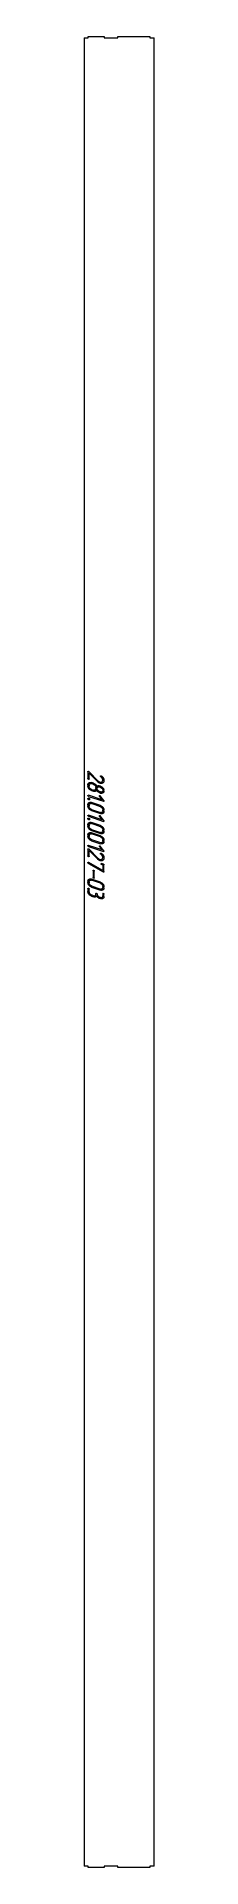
# Model space of a CAD drawing. Header units: millimetres. Extents: x 0 to 87, y -2 to 2277.
import ezdxf

# ---------------------------------------------------------------- set-up
doc = ezdxf.new("R2010")
doc.units = ezdxf.units.MM
doc.linetypes.add('K5LT_BASIC', pattern=[0])
doc.layers.add('Engraving', color=7, linetype='Continuous')

msp = doc.modelspace()

# ---------------------------------------------------------------- linework, layer by layer
at = {"color": 143, "linetype": 'K5LT_BASIC', "lineweight": 15, "true_color": 0x33acca}
for p, q in [((0, 2275.2), (0, 0)), ((0, 2275.2), (5, 2275.2)), ((5, 2275.2), (5, 2276.7)), ((5, 2276.7), (25, 2276.7)), ((25, 2276.7), (25, 2275.2)), ((25, 2275.2), (42.1, 2275.2)), ((42.1, 2275.2), (42.1, 2276.7)), ((42.1, 2276.7), (82.1, 2276.7)), ((82.1, 2276.7), (82.1, 2275.2)), ((82.1, 2275.2), (87.1, 2275.2)), ((87.1, 0), (87.1, 2275.2)), ((5, 0), (0, 0)), ((5, -1.5), (5, 0)), ((30, 0), (25, 0)), ((37.1, 0), (30, 0)), ((25, -1.5), (5, -1.5)), ((25, 0), (25, -1.5)), ((42.1, 0), (37.1, 0)), ((42.1, -1.5), (42.1, 0)), ((82.1, -1.5), (42.1, -1.5)), ((87.1, 0), (82.1, 0)), ((82.1, 0), (82.1, -1.5))]:
    msp.add_line(p, q, dxfattribs=at)
at = {"layer": 'Engraving', "color": 143, "linetype": 'K5LT_BASIC', "lineweight": 15, "true_color": 0x33acca}
for p, q in [((4.9, 1362), (4.9, 1353.5)), ((4.9, 1345.7), (4.9, 1344.3)), ((17.8, 1350.4), (6, 1362.2)), ((6.3, 1353), (6.3, 1360.1)), ((6.3, 1360.1), (17, 1349.4)), ((6.3, 1345.2), (6.3, 1343.8)), ((12, 1347.6), (9.2, 1348.5)), ((12, 1346.1), (9.2, 1347.1)), ((18.4, 1349.9), (17.8, 1350.4)), ((18.9, 1349.5), (18.4, 1349.9)), ((20.6, 1343.9), (19.1, 1344.4)), ((21.4, 1356.8), (21.2, 1356.9)), ((22.4, 1327.1), (5.6, 1332.8)), ((5.6, 1331.3), (24.1, 1325.1)), ((9.2, 1340), (12, 1339)), ((9.2, 1338.6), (12, 1337.6)), ((20.5, 1319.8), (9.2, 1323.7)), ((20.5, 1318.4), (9.2, 1322.2)), ((14.8, 1340.9), (14.8, 1342.3)), ((20.6, 1342.5), (19.1, 1343)), ((19.1, 1337.3), (20.6, 1336.8)), ((19.1, 1335.9), (20.6, 1335.4)), ((19.3, 1331.2), (22.4, 1327.1)), ((24.6, 1326.1), (20.3, 1331.8)), ((20.6, 1335.4), (21, 1335.3)), ((21, 1335.3), (21.4, 1335.2)), ((21.4, 1335.2), (22.2, 1335.1)), ((24.7, 1339.2), (24.5, 1340)), ((24.8, 1338.7), (24.7, 1339.2)), ((24.8, 1338.3), (24.8, 1338.7)), ((4.9, 1320.8), (4.9, 1319.4)), ((22.4, 1302.2), (5.6, 1307.9)), ((5.6, 1306.5), (24.1, 1300.2)), ((6.3, 1320.4), (6.3, 1318.9)), ((9.2, 1315.1), (20.5, 1311.3)), ((9.2, 1313.7), (20.5, 1309.8)), ((20.5, 1294.9), (9.2, 1298.8)), ((19.3, 1306.3), (22.4, 1302.2)), ((24.6, 1301.2), (20.3, 1306.9)), ((23.4, 1313.1), (23.4, 1314.6)), ((24.8, 1312.7), (24.8, 1314.1)), ((4.9, 1296), (4.9, 1294.5)), ((4.9, 1283.3), (4.9, 1281.8)), ((6.3, 1295.5), (6.3, 1294.1)), ((6.3, 1282.8), (6.3, 1281.4)), ((20.5, 1293.5), (9.2, 1297.4)), ((9.2, 1290.2), (20.5, 1286.4)), ((9.2, 1288.8), (20.5, 1285)), ((20.5, 1282.2), (9.2, 1286.1)), ((20.5, 1280.8), (9.2, 1284.7)), ((9.2, 1277.5), (20.5, 1273.7)), ((9.2, 1276.1), (20.5, 1272.3)), ((23.4, 1288.3), (23.4, 1289.7)), ((23.4, 1275.6), (23.4, 1277)), ((24.8, 1287.8), (24.8, 1289.2)), ((24.8, 1275.1), (24.8, 1276.5)), ((4.9, 1265.7), (4.9, 1257.2)), ((22.4, 1264.6), (5.6, 1270.3)), ((5.6, 1268.9), (24.1, 1262.6)), ((17.8, 1254.1), (6, 1265.9)), ((6.3, 1263.8), (17, 1253.1)), ((6.3, 1256.7), (6.3, 1263.8)), ((18.4, 1253.6), (17.8, 1254.1)), ((18.9, 1253.2), (18.4, 1253.6)), ((19.3, 1268.7), (22.4, 1264.6)), ((24.6, 1263.7), (20.3, 1269.4)), ((21.4, 1260.5), (21.2, 1260.6)), ((4.9, 1248.7), (5, 1248.2)), ((5.5, 1247.8), (23.9, 1237.3)), ((5.8, 1249.1), (5.6, 1249.2)), ((23.4, 1239), (5.8, 1249.1)), ((11.3, 1238.8), (11.3, 1230.3)), ((12.7, 1229.8), (12.7, 1238.3)), ((24.1, 1247.1), (22, 1247.9)), ((22, 1246.4), (23.4, 1246)), ((23.4, 1246), (23.4, 1239)), ((23.9, 1237.3), (24.1, 1237.2)), ((24.8, 1237.7), (24.8, 1246.2)), ((4.9, 1225.6), (4.9, 1224.2)), ((4.9, 1216.4), (4.9, 1212.9)), ((6.3, 1225.1), (6.3, 1223.7)), ((6.3, 1212.4), (6.3, 1216)), ((20.5, 1224.5), (9.2, 1228.4)), ((20.5, 1223.1), (9.2, 1227)), ((9.2, 1219.9), (20.5, 1216)), ((9.2, 1218.4), (20.5, 1214.6)), ((12, 1207.6), (9.2, 1208.6)), ((14.8, 1210.2), (14.8, 1209.5)), ((23.4, 1217.9), (23.4, 1219.3)), ((23.4, 1210.2), (23.4, 1207.3)), ((24.8, 1217.4), (24.8, 1218.8)), ((24.8, 1206.8), (24.8, 1209.7)), ((9.2, 1207.2), (12, 1206.2)), ((18.1, 1205), (18.4, 1204.8)), ((18.4, 1204.8), (18.6, 1204.7)), ((18.6, 1204.7), (19.1, 1204.5)), ((20.5, 1205.5), (19.1, 1205.9)), ((19.1, 1204.5), (20.5, 1204))]:
    msp.add_line(p, q, dxfattribs=at)
for points in [[(4.9, 1362), (4.9, 1362.2), (5.1, 1362.4)], [(5.1, 1352.9), (4.9, 1353.1), (4.9, 1353.5)], [(4.9, 1345.7), (4.9, 1347.3), (6.1, 1348.2)], [(6.1, 1340.8), (4.9, 1342.5), (4.9, 1344.3)], [(5.1, 1362.4), (5.4, 1362.5), (5.7, 1362.4)], [(5.6, 1352.5), (5.4, 1352.6), (5.1, 1352.9)], [(6.1, 1352.6), (5.9, 1352.4), (5.6, 1352.5)], [(5.7, 1362.4), (5.9, 1362.3), (6, 1362.2)], [(6.3, 1353), (6.3, 1352.7), (6.1, 1352.6)], [(6.1, 1348.2), (7.4, 1349.1), (9.2, 1348.5)], [(6.3, 1345.2), (6.3, 1346.4), (7.2, 1346.9)], [(7.2, 1346.9), (8, 1347.5), (9.2, 1347.1)], [(12, 1347.6), (13.1, 1347.2), (14.1, 1346.3)], [(12, 1346.1), (13.2, 1345.7), (14, 1344.6)], [(14, 1344.6), (14.8, 1343.5), (14.8, 1342.3)], [(14.1, 1346.3), (15.1, 1345.3), (15.8, 1344)], [(15.8, 1344), (16.4, 1344.5), (17.2, 1344.6)], [(18.6, 1348.2), (17.9, 1348.6), (17, 1349.4)], [(17.2, 1344.6), (18.1, 1344.8), (19.1, 1344.4)], [(19.9, 1347.5), (19.2, 1347.7), (18.6, 1348.2)], [(18.9, 1349.5), (19.4, 1349.2), (19.9, 1349)], [(19.9, 1349), (21.4, 1348.5), (22.4, 1349.3)], [(23.4, 1348), (22, 1346.8), (19.9, 1347.5)], [(20.5, 1356.4), (20.5, 1356.7), (20.7, 1356.9)], [(20.6, 1356), (20.5, 1356.1), (20.5, 1356.4)], [(20.9, 1355.6), (20.7, 1355.8), (20.6, 1356)], [(20.7, 1356.9), (20.9, 1357), (21.2, 1356.9)], [(22.8, 1353.6), (22.3, 1354.6), (20.9, 1355.6)], [(21.4, 1356.8), (23.2, 1355.6), (24, 1354)], [(22.4, 1349.3), (22.8, 1349.7), (23.1, 1350.3)], [(23.4, 1351.6), (23.4, 1352.6), (22.8, 1353.6)], [(23.1, 1350.3), (23.4, 1350.9), (23.4, 1351.6)], [(24.8, 1351.2), (24.8, 1349.1), (23.4, 1348)], [(24, 1354), (24.8, 1352.6), (24.8, 1351.2)], [(4.9, 1332.3), (4.9, 1332.4), (5.1, 1332.7)], [(5.1, 1331.7), (4.9, 1332), (4.9, 1332.3)], [(4.9, 1328.5), (4.9, 1328.9), (5.2, 1329.1)], [(5.2, 1327.5), (4.9, 1327.9), (4.9, 1328.5)], [(4.9, 1320.8), (4.9, 1322.5), (6.1, 1323.4)], [(5.1, 1332.7), (5.2, 1332.9), (5.6, 1332.8)], [(5.6, 1331.3), (5.3, 1331.5), (5.1, 1331.7)], [(5.2, 1329.1), (5.5, 1329.3), (6, 1329.2)], [(6, 1327), (5.6, 1327.2), (5.2, 1327.5)], [(6, 1329.2), (6.2, 1329.1), (6.6, 1328.7)], [(6.7, 1327.1), (6.4, 1326.9), (6, 1327)], [(9.2, 1338.6), (7.4, 1339.2), (6.1, 1340.8)], [(6.1, 1323.4), (7.4, 1324.3), (9.2, 1323.7)], [(7.2, 1341.5), (6.3, 1342.6), (6.3, 1343.8)], [(6.3, 1320.4), (6.3, 1321.5), (7.2, 1322.1)], [(6.6, 1328.7), (7, 1328.3), (7, 1327.7)], [(7, 1327.7), (7, 1327.3), (6.7, 1327.1)], [(9.2, 1340), (8, 1340.4), (7.2, 1341.5)], [(7.2, 1322.1), (8, 1322.6), (9.2, 1322.2)], [(14, 1339.2), (13.2, 1338.6), (12, 1339)], [(14.3, 1337.5), (13.2, 1337.2), (12, 1337.6)], [(14.8, 1340.9), (14.8, 1339.7), (14, 1339.2)], [(15.8, 1338.6), (15.3, 1337.8), (14.3, 1337.5)], [(17.3, 1336.9), (16.5, 1337.6), (15.8, 1338.6)], [(16.3, 1341.2), (16.3, 1342.3), (17.1, 1342.9)], [(17.1, 1338.9), (16.3, 1340), (16.3, 1341.2)], [(17.1, 1342.9), (17.9, 1343.4), (19.1, 1343)], [(19.1, 1337.3), (17.9, 1337.7), (17.1, 1338.9)], [(19.1, 1335.9), (18.1, 1336.3), (17.3, 1336.9)], [(19.1, 1331.7), (19.1, 1332), (19.3, 1332.1)], [(19.3, 1331.2), (19.1, 1331.4), (19.1, 1331.7)], [(19.3, 1332.1), (19.5, 1332.3), (19.8, 1332.2)], [(19.8, 1332.2), (20, 1332.1), (20.3, 1331.8)], [(20.6, 1343.9), (22.2, 1343.4), (23.6, 1341.7)], [(20.6, 1342.5), (21.7, 1342.1), (22.6, 1341)], [(22.6, 1337), (21.7, 1336.4), (20.6, 1336.8)], [(23.6, 1335.6), (23, 1335.2), (22.2, 1335.1)], [(22.6, 1341), (23.4, 1339.9), (23.4, 1338.7)], [(23.4, 1338.7), (23.4, 1337.5), (22.6, 1337)], [(23.6, 1341.7), (24.2, 1340.8), (24.5, 1340)], [(24.8, 1338.3), (24.8, 1336.5), (23.6, 1335.6)], [(24.6, 1325.1), (24.4, 1325), (24.1, 1325.1)], [(24.6, 1326.1), (24.8, 1325.8), (24.8, 1325.6)], [(24.8, 1325.6), (24.8, 1325.3), (24.6, 1325.1)], [(6.2, 1316), (4.9, 1317.6), (4.9, 1319.4)], [(4.9, 1307.4), (4.9, 1307.6), (5.1, 1307.9)], [(5.1, 1306.9), (4.9, 1307.1), (4.9, 1307.4)], [(4.9, 1303.6), (4.9, 1304.1), (5.2, 1304.3)], [(5.2, 1302.7), (4.9, 1303.1), (4.9, 1303.6)], [(5.1, 1307.9), (5.2, 1308), (5.6, 1307.9)], [(5.6, 1306.5), (5.3, 1306.6), (5.1, 1306.9)], [(5.2, 1304.3), (5.5, 1304.4), (6, 1304.3)], [(6, 1302.2), (5.6, 1302.3), (5.2, 1302.7)], [(6, 1304.3), (6.2, 1304.2), (6.6, 1303.8)], [(6.7, 1302.2), (6.4, 1302), (6, 1302.2)], [(6.1, 1298.5), (7.4, 1299.4), (9.2, 1298.8)], [(9.2, 1313.7), (7.4, 1314.3), (6.2, 1316)], [(7.1, 1316.7), (6.3, 1317.8), (6.3, 1318.9)], [(6.6, 1303.8), (7, 1303.4), (7, 1302.9)], [(7, 1302.9), (7, 1302.5), (6.7, 1302.2)], [(9.2, 1315.1), (7.9, 1315.5), (7.1, 1316.7)], [(19.1, 1306.8), (19.1, 1307.1), (19.3, 1307.3)], [(19.3, 1306.3), (19.1, 1306.6), (19.1, 1306.8)], [(19.3, 1307.3), (19.5, 1307.4), (19.8, 1307.3)], [(19.8, 1307.3), (20, 1307.3), (20.3, 1306.9)], [(20.5, 1319.8), (22.2, 1319.2), (23.5, 1317.5)], [(20.5, 1318.4), (21.7, 1318), (22.5, 1316.9)], [(22.5, 1311.4), (21.7, 1310.9), (20.5, 1311.3)], [(23.6, 1310.1), (22.3, 1309.2), (20.5, 1309.8)], [(22.5, 1316.9), (23.4, 1315.7), (23.4, 1314.6)], [(23.4, 1313.1), (23.4, 1312), (22.5, 1311.4)], [(23.5, 1317.5), (24.8, 1315.9), (24.8, 1314.1)], [(24.8, 1312.7), (24.8, 1310.9), (23.6, 1310.1)], [(24.6, 1300.2), (24.4, 1300.1), (24.1, 1300.2)], [(24.6, 1301.2), (24.8, 1301), (24.8, 1300.7)], [(24.8, 1300.7), (24.8, 1300.4), (24.6, 1300.2)], [(4.9, 1296), (4.9, 1297.6), (6.1, 1298.5)], [(6.2, 1291.1), (4.9, 1292.8), (4.9, 1294.5)], [(4.9, 1283.3), (4.9, 1284.9), (6.1, 1285.8)], [(6.2, 1278.4), (4.9, 1280.1), (4.9, 1281.8)], [(6.1, 1285.8), (7.4, 1286.7), (9.2, 1286.1)], [(9.2, 1288.8), (7.4, 1289.4), (6.2, 1291.1)], [(9.2, 1276.1), (7.4, 1276.7), (6.2, 1278.4)], [(6.3, 1295.5), (6.3, 1296.6), (7.2, 1297.2)], [(7.1, 1291.8), (6.3, 1292.9), (6.3, 1294.1)], [(6.3, 1282.8), (6.3, 1283.9), (7.2, 1284.5)], [(7.1, 1279.1), (6.3, 1280.2), (6.3, 1281.4)], [(9.2, 1290.2), (7.9, 1290.7), (7.1, 1291.8)], [(9.2, 1277.5), (7.9, 1278), (7.1, 1279.1)], [(7.2, 1297.2), (8, 1297.8), (9.2, 1297.4)], [(7.2, 1284.5), (8, 1285.1), (9.2, 1284.7)], [(20.5, 1294.9), (22.2, 1294.3), (23.5, 1292.7)], [(20.5, 1293.5), (21.7, 1293.1), (22.5, 1292)], [(22.5, 1286.5), (21.7, 1286), (20.5, 1286.4)], [(23.6, 1285.2), (22.3, 1284.4), (20.5, 1285)], [(20.5, 1282.2), (22.2, 1281.6), (23.5, 1280)], [(20.5, 1280.8), (21.7, 1280.4), (22.5, 1279.3)], [(22.5, 1292), (23.4, 1290.9), (23.4, 1289.7)], [(23.4, 1288.3), (23.4, 1287.1), (22.5, 1286.5)], [(22.5, 1279.3), (23.4, 1278.2), (23.4, 1277)], [(23.5, 1292.7), (24.8, 1291), (24.8, 1289.2)], [(23.5, 1280), (24.8, 1278.3), (24.8, 1276.5)], [(24.8, 1287.8), (24.8, 1286), (23.6, 1285.2)], [(4.9, 1269.9), (4.9, 1270), (5.1, 1270.3)], [(5.1, 1269.3), (4.9, 1269.5), (4.9, 1269.9)], [(4.9, 1265.7), (4.9, 1265.9), (5.1, 1266.1)], [(5.1, 1256.6), (4.9, 1256.8), (4.9, 1257.2)], [(5.1, 1270.3), (5.2, 1270.5), (5.6, 1270.3)], [(5.6, 1268.9), (5.3, 1269), (5.1, 1269.3)], [(5.1, 1266.1), (5.4, 1266.2), (5.7, 1266.1)], [(5.6, 1256.2), (5.4, 1256.3), (5.1, 1256.6)], [(6.1, 1256.3), (5.9, 1256.1), (5.6, 1256.2)], [(5.7, 1266.1), (5.9, 1266), (6, 1265.9)], [(6.3, 1256.7), (6.3, 1256.4), (6.1, 1256.3)], [(18.6, 1251.9), (17.9, 1252.3), (17, 1253.1)], [(18.9, 1253.2), (19.4, 1252.8), (19.9, 1252.7)], [(19.1, 1269.3), (19.1, 1269.6), (19.3, 1269.7)], [(19.3, 1268.7), (19.1, 1269), (19.1, 1269.3)], [(19.3, 1269.7), (19.5, 1269.8), (19.8, 1269.7)], [(19.8, 1269.7), (20, 1269.7), (20.3, 1269.4)], [(22.5, 1273.8), (21.7, 1273.3), (20.5, 1273.7)], [(23.6, 1272.5), (22.3, 1271.7), (20.5, 1272.3)], [(20.5, 1260.1), (20.5, 1260.4), (20.7, 1260.5)], [(20.6, 1259.7), (20.5, 1259.8), (20.5, 1260.1)], [(20.9, 1259.3), (20.7, 1259.5), (20.6, 1259.7)], [(20.7, 1260.5), (20.9, 1260.7), (21.2, 1260.6)], [(22.8, 1257.3), (22.3, 1258.3), (20.9, 1259.3)], [(21.4, 1260.5), (23.2, 1259.3), (24, 1257.7)], [(22.4, 1253), (22.8, 1253.4), (23.1, 1254)], [(23.4, 1275.6), (23.4, 1274.4), (22.5, 1273.8)], [(23.4, 1255.3), (23.4, 1256.3), (22.8, 1257.3)], [(23.1, 1254), (23.4, 1254.6), (23.4, 1255.3)], [(24.8, 1254.9), (24.8, 1252.8), (23.4, 1251.7)], [(24.8, 1275.1), (24.8, 1273.3), (23.6, 1272.5)], [(24, 1257.7), (24.8, 1256.3), (24.8, 1254.9)], [(24.6, 1262.7), (24.4, 1262.5), (24.1, 1262.6)], [(24.6, 1263.7), (24.8, 1263.4), (24.8, 1263.1)], [(24.8, 1263.1), (24.8, 1262.8), (24.6, 1262.7)], [(4.9, 1248.7), (4.9, 1248.9), (5.1, 1249.1)], [(5.5, 1247.8), (5.4, 1247.9), (5, 1248.2)], [(5.1, 1249.1), (5.3, 1249.3), (5.6, 1249.2)], [(11.3, 1238.8), (11.3, 1239.1), (11.5, 1239.2)], [(11.5, 1229.7), (11.3, 1229.9), (11.3, 1230.3)], [(11.5, 1239.2), (11.7, 1239.4), (12, 1239.3)], [(12, 1239.3), (12.2, 1239.2), (12.4, 1238.9)], [(12.4, 1238.9), (12.7, 1238.7), (12.7, 1238.3)], [(19.9, 1251.2), (19.2, 1251.4), (18.6, 1251.9)], [(19.9, 1252.7), (21.4, 1252.2), (22.4, 1253)], [(23.4, 1251.7), (22, 1250.5), (19.9, 1251.2)], [(21.3, 1247.4), (21.3, 1247.5), (21.4, 1247.8)], [(21.4, 1246.8), (21.3, 1247.1), (21.3, 1247.4)], [(21.4, 1247.8), (21.6, 1248), (22, 1247.9)], [(22, 1246.4), (21.6, 1246.6), (21.4, 1246.8)], [(24.1, 1247.1), (24.8, 1246.9), (24.8, 1246.2)], [(24.6, 1237.2), (24.4, 1237.1), (24.1, 1237.2)], [(24.8, 1237.7), (24.8, 1237.3), (24.6, 1237.2)], [(4.9, 1225.6), (4.9, 1227.2), (6.1, 1228.1)], [(6.2, 1220.7), (4.9, 1222.4), (4.9, 1224.2)], [(4.9, 1216.4), (4.9, 1216.8), (5.1, 1216.9)], [(6.1, 1209.5), (4.9, 1211.1), (4.9, 1212.9)], [(5.1, 1216.9), (5.3, 1217), (5.6, 1216.9)], [(5.6, 1216.9), (5.8, 1216.9), (6.1, 1216.6)], [(6.1, 1228.1), (7.4, 1229), (9.2, 1228.4)], [(6.1, 1216.6), (6.3, 1216.3), (6.3, 1216)], [(9.2, 1207.2), (7.4, 1207.8), (6.1, 1209.5)], [(9.2, 1218.4), (7.4, 1219), (6.2, 1220.7)], [(6.3, 1225.1), (6.3, 1226.2), (7.2, 1226.8)], [(7.1, 1221.4), (6.3, 1222.5), (6.3, 1223.7)], [(6.3, 1212.4), (6.3, 1211.2), (7.2, 1210.1)], [(9.2, 1219.9), (7.9, 1220.3), (7.1, 1221.4)], [(7.2, 1226.8), (8, 1227.4), (9.2, 1227)], [(7.2, 1210.1), (8, 1209), (9.2, 1208.6)], [(12, 1229.3), (11.8, 1229.4), (11.5, 1229.7)], [(12.5, 1229.4), (12.3, 1229.2), (12, 1229.3)], [(12, 1207.6), (13.2, 1207.2), (14, 1207.8)], [(12.7, 1229.8), (12.7, 1229.5), (12.5, 1229.4)], [(14, 1207.8), (14.8, 1208.3), (14.8, 1209.5)], [(14.8, 1210.2), (14.8, 1210.6), (15, 1210.7)], [(15, 1210.7), (15.3, 1210.8), (15.6, 1210.7)], [(15.6, 1210.7), (15.7, 1210.6), (16, 1210.4)], [(16, 1210.4), (16.3, 1210.1), (16.3, 1209.7)], [(16.3, 1209.7), (16.3, 1208.5), (17.1, 1207.4)], [(20.5, 1224.5), (22.2, 1224), (23.5, 1222.3)], [(20.5, 1223.1), (21.7, 1222.7), (22.5, 1221.6)], [(22.5, 1216.2), (21.7, 1215.6), (20.5, 1216)], [(23.6, 1214.8), (22.3, 1214), (20.5, 1214.6)], [(22.5, 1221.6), (23.4, 1220.5), (23.4, 1219.3)], [(23.4, 1217.9), (23.4, 1216.7), (22.5, 1216.2)], [(23.4, 1210.2), (23.4, 1210.5), (23.6, 1210.6)], [(23.5, 1222.3), (24.8, 1220.6), (24.8, 1218.8)], [(24.8, 1217.4), (24.8, 1215.7), (23.6, 1214.8)], [(23.6, 1210.6), (23.8, 1210.7), (24.1, 1210.6)], [(24.1, 1210.6), (24.2, 1210.6), (24.5, 1210.3)], [(24.5, 1210.3), (24.8, 1210), (24.8, 1209.7)], [(14.3, 1206.1), (13.2, 1205.8), (12, 1206.2)], [(15.8, 1207.2), (15.3, 1206.4), (14.3, 1206.1)], [(17.3, 1205.5), (16.5, 1206.2), (15.8, 1207.2)], [(17.1, 1207.4), (17.9, 1206.3), (19.1, 1205.9)], [(18.1, 1205), (17.7, 1205.1), (17.3, 1205.5)], [(20.5, 1205.5), (21.7, 1205.1), (22.5, 1205.6)], [(23.6, 1204.2), (22.3, 1203.4), (20.5, 1204)], [(22.5, 1205.6), (23.4, 1206.1), (23.4, 1207.3)], [(24.8, 1206.8), (24.8, 1205.1), (23.6, 1204.2)]]:
    msp.add_open_spline(points, degree=2, dxfattribs=at)

doc.saveas('drawing.dxf')
